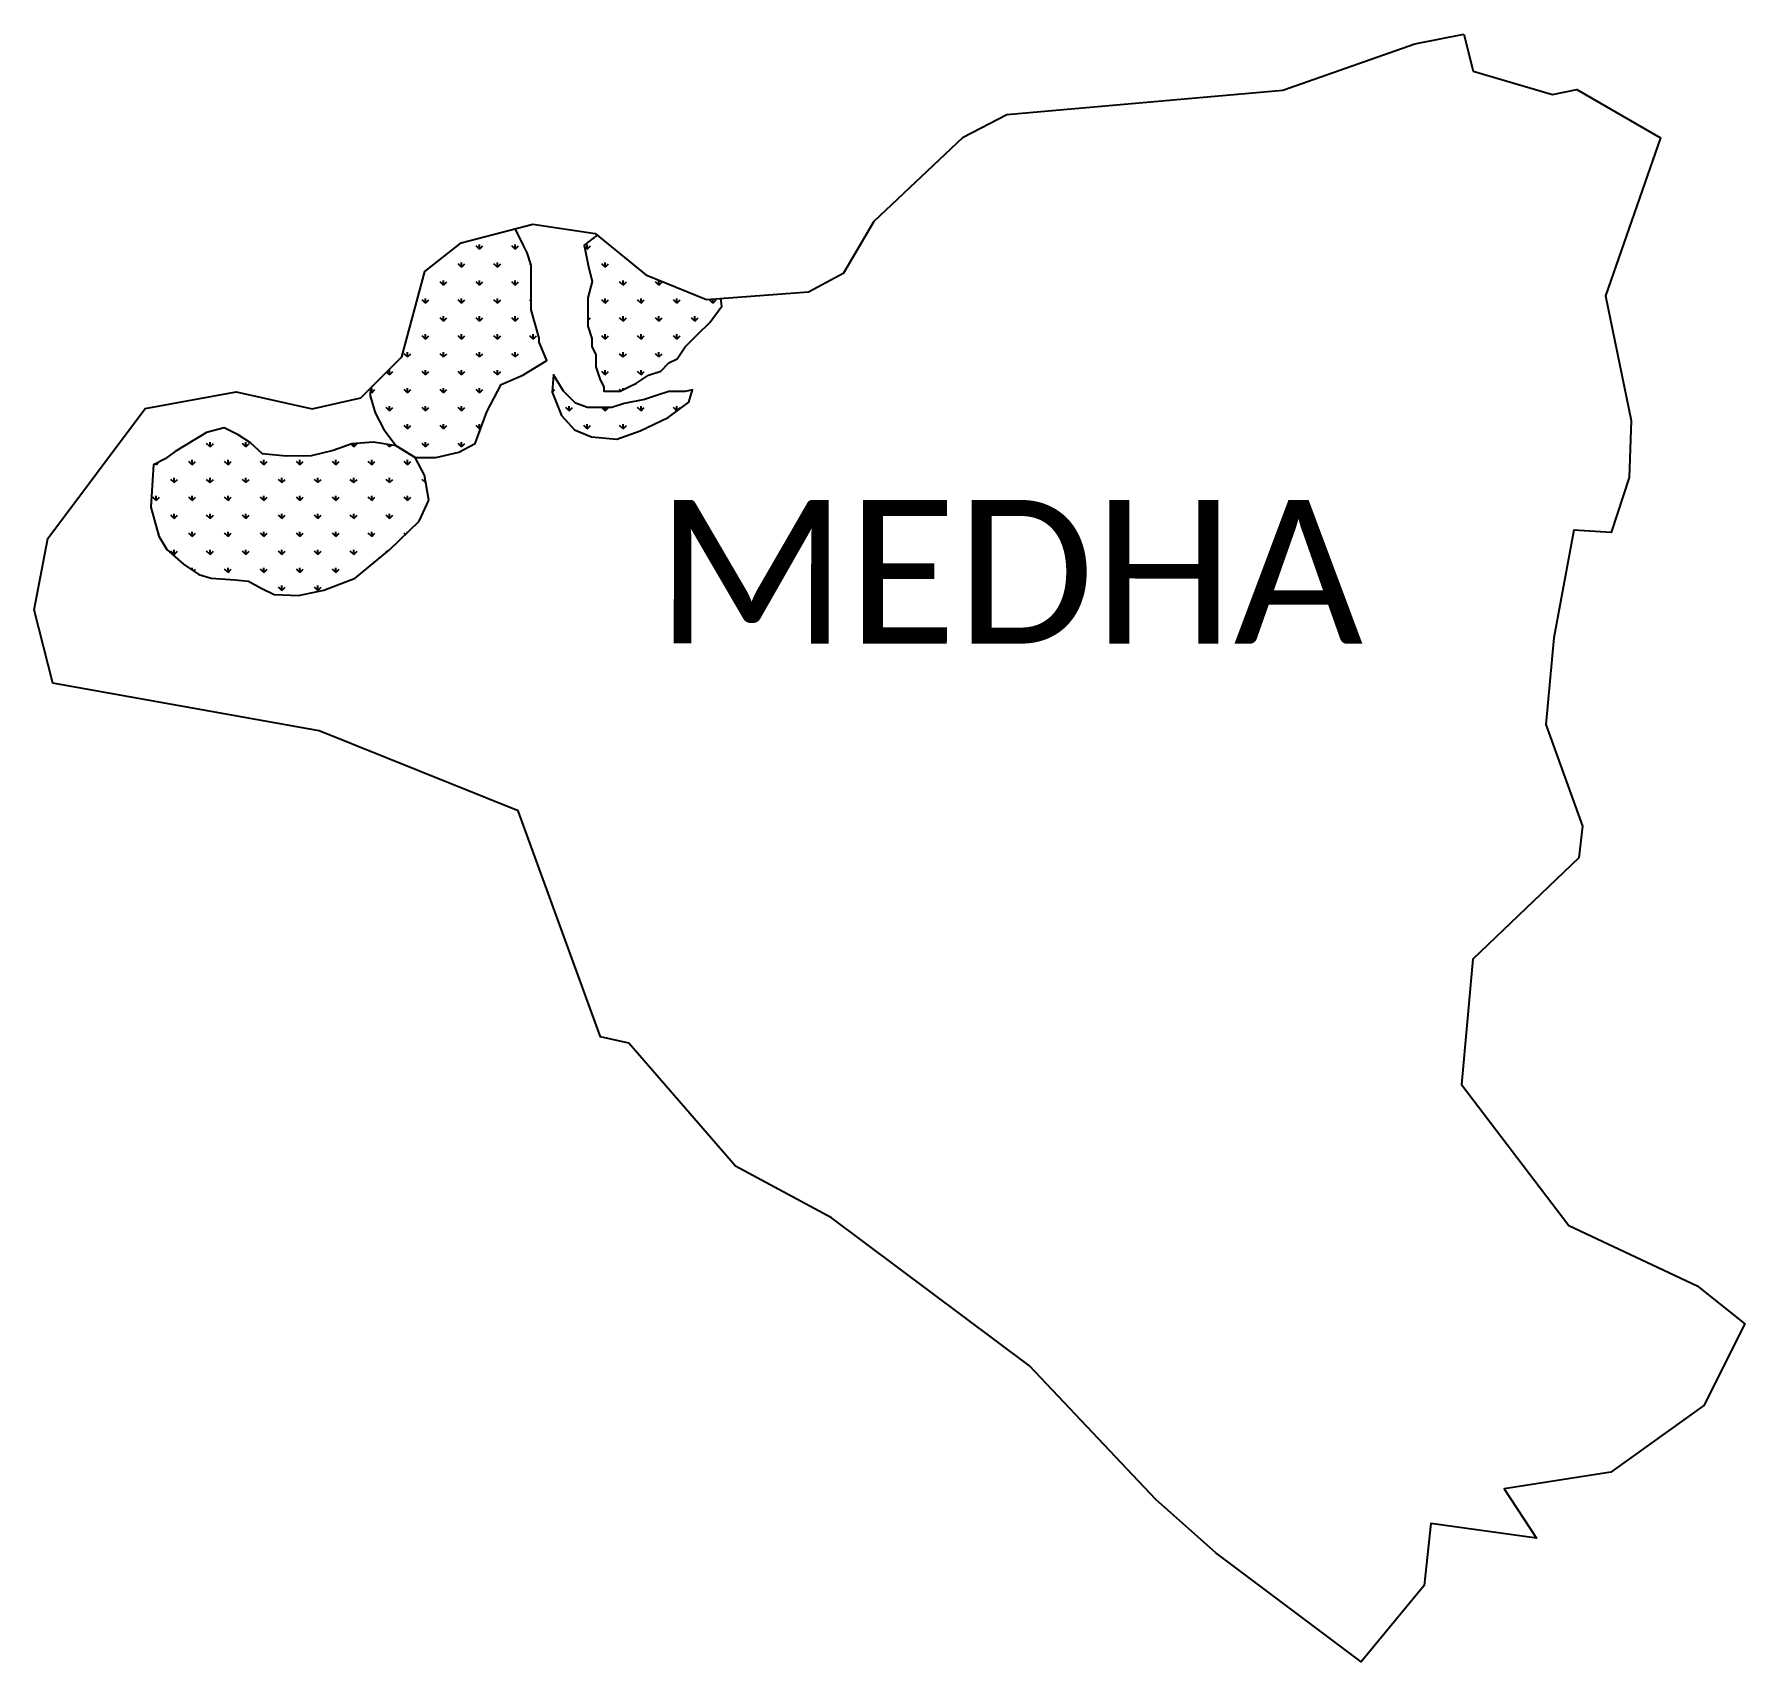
# Model space of a CAD drawing. Header units: metres. Extents: x 343265 to 344976, y 1761609 to 1763237.
import ezdxf

# ---------------------------------------------------------------- set-up
doc = ezdxf.new("R2010")
doc.units = ezdxf.units.M
doc.layers.add('MANGROOVES', color=112, linetype='Continuous')
doc.layers.add('VILLAGE NAME', color=250, linetype='Continuous')

msp = doc.modelspace()

# ---------------------------------------------------------------- linework, layer by layer
at = {"color": 3}
for points in [[(344704.3, 1763199.9), (344783.6, 1763176.7), (344808, 1763181.8), (344891.7, 1763133.4), (344836.9, 1762975.4), (344862.4, 1762850.7), (344860.3, 1762793.7), (344842.4, 1762738.5), (344805.1, 1762740.7), (344784.9, 1762633.2), (344777.1, 1762546.5), (344813.7, 1762444.6), (344810.2, 1762413.1), (344704, 1762311.8), (344692.8, 1762186.3), (344800.2, 1762045.3), (344928.5, 1761984.9), (344976.1, 1761947), (344935.2, 1761865.2), (344842.2, 1761798.4), (344735.4, 1761781.9), (344767.7, 1761732.4), (344662, 1761747.1), (344655.4, 1761685.2), (344592.2, 1761608.9), (344447, 1761718), (344386.9, 1761771.3), (344260.5, 1761905), (344062.7, 1762052.9), (343966.5, 1762104.7), (343859.9, 1762227.6), (343831.5, 1762234.1), (343749.2, 1762460), (343550.2, 1762540), (343283.5, 1762587.7), (343265, 1762661.3), (343278.5, 1762732.4), (343375.9, 1762862.7), (343466.9, 1762879.2), (343543, 1762862.2), (343591.7, 1762873.3), (343632.8, 1762914.4), (343655.9, 1762999.5), (343692.1, 1763028.2), (343763.8, 1763046.9), (343826.3, 1763037.5), (343876.8, 1762996.1), (343937.6, 1762971.6), (344039.4, 1762979.3), (344075, 1762998.3), (344105.2, 1763050.1), (344194.1, 1763134.1), (344237.8, 1763156.6), (344514, 1763180.9), (344646, 1763227.5), (344694.9, 1763237)], [(344694.9, 1763237), (344704.3, 1763199.9)]]:
    msp.add_lwpolyline(points, dxfattribs=at)
at = {"layer": 'MANGROOVES', "linetype": 'Continuous'}
for p, q in [((343710.3, 1763021.8), (343707, 1763025.2)), ((343710.3, 1763021.8), (343710.3, 1763026.6)), ((343710.3, 1763021.8), (343713.7, 1763025.2)), ((343746.2, 1763021.8), (343742.9, 1763025.2)), ((343746.2, 1763021.8), (343746.2, 1763026.6)), ((343746.2, 1763021.8), (343749.6, 1763025.2)), ((343818.1, 1763021.8), (343815.3, 1763024.7)), ((343818.1, 1763021.8), (343818.1, 1763026.6)), ((343818.1, 1763021.8), (343821.5, 1763025.2)), ((343692.4, 1763003.9), (343689, 1763007.2)), ((343692.4, 1763003.9), (343692.4, 1763008.6)), ((343692.4, 1763003.9), (343695.7, 1763007.2)), ((343728.3, 1763003.9), (343724.9, 1763007.2)), ((343728.3, 1763003.9), (343728.3, 1763008.6)), ((343728.3, 1763003.9), (343731.7, 1763007.2)), ((343762.1, 1763006), (343760.8, 1763007.2)), ((343836, 1763003.9), (343832.7, 1763007.2)), ((343836, 1763003.9), (343836, 1763008.6)), ((343836, 1763003.9), (343839.4, 1763007.2)), ((343674.4, 1762985.9), (343671, 1762989.3)), ((343674.4, 1762985.9), (343674.4, 1762990.7)), ((343674.4, 1762985.9), (343677.8, 1762989.3)), ((343710.3, 1762985.9), (343707, 1762989.3)), ((343710.3, 1762985.9), (343710.3, 1762990.7)), ((343710.3, 1762985.9), (343713.7, 1762989.3)), ((343746.2, 1762985.9), (343742.9, 1762989.3)), ((343746.2, 1762985.9), (343746.2, 1762990.7)), ((343746.2, 1762985.9), (343749.6, 1762989.3)), ((343854, 1762985.9), (343850.6, 1762989.3)), ((343854, 1762985.9), (343854, 1762990.7)), ((343854, 1762985.9), (343857.4, 1762989.3)), ((343889.9, 1762985.9), (343886.6, 1762989.3)), ((343889.9, 1762985.9), (343889.9, 1762990.7)), ((343889.9, 1762985.9), (343893.3, 1762989.3)), ((343656.4, 1762968), (343653.1, 1762971.3)), ((343656.4, 1762968), (343656.4, 1762972.7)), ((343656.4, 1762968), (343659.8, 1762971.3)), ((343692.4, 1762968), (343689, 1762971.3)), ((343692.4, 1762968), (343692.4, 1762972.7)), ((343692.4, 1762968), (343695.7, 1762971.3)), ((343728.3, 1762968), (343724.9, 1762971.3)), ((343728.3, 1762968), (343728.3, 1762972.7)), ((343728.3, 1762968), (343731.7, 1762971.3)), ((343762, 1762970.1), (343760.8, 1762971.3)), ((343836, 1762968), (343832.7, 1762971.3)), ((343836, 1762968), (343836, 1762972.7)), ((343836, 1762968), (343839.4, 1762971.3)), ((343872, 1762968), (343868.6, 1762971.3)), ((343872, 1762968), (343872, 1762972.7)), ((343872, 1762968), (343875.3, 1762971.3)), ((343907.9, 1762968), (343904.5, 1762971.3)), ((343907.9, 1762968), (343907.9, 1762972.7)), ((343907.9, 1762968), (343911.3, 1762971.3)), ((343943.8, 1762968), (343940.4, 1762971.3)), ((343943.8, 1762968), (343943.8, 1762972)), ((343943.8, 1762968), (343947.2, 1762971.3)), ((343674.4, 1762950), (343671, 1762953.4)), ((343674.4, 1762950), (343674.4, 1762954.8)), ((343674.4, 1762950), (343677.8, 1762953.4)), ((343710.3, 1762950), (343707, 1762953.4)), ((343710.3, 1762950), (343710.3, 1762954.8)), ((343710.3, 1762950), (343713.7, 1762953.4)), ((343746.2, 1762950), (343742.9, 1762953.4)), ((343746.2, 1762950), (343746.2, 1762954.8)), ((343746.2, 1762950), (343749.6, 1762953.4)), ((343818.8, 1762950.7), (343821.5, 1762953.4)), ((343854, 1762950), (343850.6, 1762953.4)), ((343854, 1762950), (343854, 1762954.8)), ((343854, 1762950), (343857.4, 1762953.4)), ((343889.9, 1762950), (343886.6, 1762953.4)), ((343889.9, 1762950), (343889.9, 1762954.8)), ((343889.9, 1762950), (343893.3, 1762953.4)), ((343925.8, 1762950), (343922.5, 1762953.4)), ((343925.8, 1762950), (343925.8, 1762954.8)), ((343925.8, 1762950), (343929.2, 1762953.4)), ((343656.4, 1762932), (343653.1, 1762935.4)), ((343656.4, 1762932), (343656.4, 1762936.8)), ((343656.4, 1762932), (343659.8, 1762935.4)), ((343692.4, 1762932), (343689, 1762935.4)), ((343692.4, 1762932), (343692.4, 1762936.8)), ((343692.4, 1762932), (343695.7, 1762935.4)), ((343728.3, 1762932), (343724.9, 1762935.4)), ((343728.3, 1762932), (343728.3, 1762936.8)), ((343728.3, 1762932), (343731.7, 1762935.4)), ((343764.2, 1762932), (343760.8, 1762935.4)), ((343764.2, 1762932), (343764.2, 1762936.8)), ((343764.2, 1762932), (343767.6, 1762935.4)), ((343836, 1762932), (343832.7, 1762935.4)), ((343836, 1762932), (343836, 1762936.8)), ((343836, 1762932), (343839.4, 1762935.4)), ((343872, 1762932), (343868.6, 1762935.4)), ((343872, 1762932), (343872, 1762936.8)), ((343872, 1762932), (343875.3, 1762935.4)), ((343907.9, 1762932), (343904.5, 1762935.4)), ((343907.9, 1762932), (343907.9, 1762936.8)), ((343907.9, 1762932), (343911.3, 1762935.4)), ((343638.5, 1762914.1), (343635.1, 1762917.4)), ((343638.5, 1762914.1), (343638.5, 1762918.8)), ((343638.5, 1762914.1), (343641.8, 1762917.4)), ((343674.4, 1762914.1), (343671, 1762917.4)), ((343674.4, 1762914.1), (343674.4, 1762918.8)), ((343674.4, 1762914.1), (343677.8, 1762917.4)), ((343710.3, 1762914.1), (343707, 1762917.4)), ((343710.3, 1762914.1), (343710.3, 1762918.8)), ((343710.3, 1762914.1), (343713.7, 1762917.4)), ((343746.2, 1762914.1), (343742.9, 1762917.4)), ((343746.2, 1762914.1), (343746.2, 1762918.8)), ((343746.2, 1762914.1), (343749.6, 1762917.4)), ((343854, 1762914.1), (343850.6, 1762917.4)), ((343854, 1762914.1), (343854, 1762918.8)), ((343854, 1762914.1), (343857.4, 1762917.4)), ((343889.9, 1762914.1), (343886.6, 1762917.4)), ((343889.9, 1762914.1), (343889.9, 1762918.8)), ((343889.9, 1762914.1), (343893.3, 1762917.4)), ((343620.5, 1762896.1), (343617.5, 1762899.1)), ((343620.5, 1762896.1), (343620.5, 1762900.9)), ((343620.5, 1762896.1), (343623.9, 1762899.5)), ((343656.4, 1762896.1), (343653.1, 1762899.5)), ((343656.4, 1762896.1), (343656.4, 1762900.9)), ((343656.4, 1762896.1), (343659.8, 1762899.5)), ((343692.4, 1762896.1), (343689, 1762899.5)), ((343692.4, 1762896.1), (343692.4, 1762900.9)), ((343692.4, 1762896.1), (343695.7, 1762899.5)), ((343728.3, 1762896.1), (343724.9, 1762899.5)), ((343728.3, 1762896.1), (343728.3, 1762900.9)), ((343728.3, 1762896.1), (343731.7, 1762899.5)), ((343836, 1762896.1), (343832.7, 1762899.5)), ((343836, 1762896.1), (343836, 1762900.9)), ((343836, 1762896.1), (343839.4, 1762899.5)), ((343872, 1762896.1), (343868.6, 1762899.5)), ((343872, 1762896.1), (343872, 1762900.9)), ((343872, 1762896.1), (343875.3, 1762899.5)), ((343602.6, 1762878.2), (343601.3, 1762879.4)), ((343602.6, 1762878.2), (343602.6, 1762882.9)), ((343602.6, 1762878.2), (343605.9, 1762881.5)), ((343638.5, 1762878.2), (343635.1, 1762881.5)), ((343638.5, 1762878.2), (343638.5, 1762882.9)), ((343638.5, 1762878.2), (343641.8, 1762881.5)), ((343674.4, 1762878.2), (343671, 1762881.5)), ((343674.4, 1762878.2), (343674.4, 1762882.9)), ((343674.4, 1762878.2), (343677.8, 1762881.5)), ((343710.3, 1762878.2), (343707, 1762881.5)), ((343710.3, 1762878.2), (343710.3, 1762882.9)), ((343710.3, 1762878.2), (343713.7, 1762881.5)), ((343783, 1762879), (343785.5, 1762881.5)), ((343851.9, 1762880.2), (343850.6, 1762881.5)), ((343854, 1762881.3), (343854, 1762882.9)), ((343923.2, 1762880.8), (343922.9, 1762881.1)), ((343620.5, 1762860.2), (343617.2, 1762863.6)), ((343620.5, 1762860.2), (343620.5, 1762865)), ((343620.5, 1762860.2), (343623.9, 1762863.6)), ((343656.4, 1762860.2), (343653.1, 1762863.6)), ((343656.4, 1762860.2), (343656.4, 1762865)), ((343656.4, 1762860.2), (343659.8, 1762863.6)), ((343692.4, 1762860.2), (343689, 1762863.6)), ((343692.4, 1762860.2), (343692.4, 1762865)), ((343692.4, 1762860.2), (343695.7, 1762863.6)), ((343800.1, 1762860.2), (343796.8, 1762863.6)), ((343800.1, 1762860.2), (343800.1, 1762865)), ((343800.1, 1762860.2), (343803.5, 1762863.6)), ((343836, 1762860.2), (343832.7, 1762863.6)), ((343836, 1762860.2), (343836, 1762863.6)), ((343836, 1762860.2), (343839.4, 1762863.6)), ((343872, 1762860.2), (343868.6, 1762863.6)), ((343872, 1762860.2), (343872, 1762865)), ((343872, 1762860.2), (343875.3, 1762863.6)), ((343907.9, 1762860.2), (343904.5, 1762863.6)), ((343907.9, 1762860.2), (343907.9, 1762865)), ((343907.9, 1762860.2), (343911.3, 1762863.6)), ((343638.5, 1762842.2), (343635.1, 1762845.6)), ((343638.5, 1762842.2), (343638.5, 1762847)), ((343638.5, 1762842.2), (343641.8, 1762845.6)), ((343674.4, 1762842.2), (343671, 1762845.6)), ((343674.4, 1762842.2), (343674.4, 1762847)), ((343674.4, 1762842.2), (343677.8, 1762845.6)), ((343710.3, 1762842.2), (343707, 1762845.6)), ((343710.3, 1762842.2), (343710.3, 1762847)), ((343710.3, 1762842.2), (343712.3, 1762844.2)), ((343818.1, 1762842.2), (343814.7, 1762845.6)), ((343818.1, 1762842.2), (343818.1, 1762847)), ((343818.1, 1762842.2), (343821.5, 1762845.6)), ((343854, 1762842.2), (343850.6, 1762845.6)), ((343854, 1762842.2), (343854, 1762847)), ((343854, 1762842.2), (343857.4, 1762845.6)), ((343440.9, 1762824.3), (343437.5, 1762827.6)), ((343440.9, 1762824.3), (343440.9, 1762829)), ((343440.9, 1762824.3), (343444.3, 1762827.6)), ((343476.8, 1762824.3), (343473.5, 1762827.6)), ((343476.8, 1762824.3), (343476.8, 1762829)), ((343476.8, 1762824.3), (343480.2, 1762827.6)), ((343584.6, 1762824.3), (343582, 1762826.9)), ((343584.6, 1762824.3), (343588, 1762827.6)), ((343584.6, 1762824.3), (343584.6, 1762827.4)), ((343620.5, 1762824.3), (343618.1, 1762826.7)), ((343620.5, 1762824.3), (343620.5, 1762826.3)), ((343620.5, 1762824.3), (343622.3, 1762826)), ((343656.4, 1762824.3), (343653.1, 1762827.6)), ((343656.4, 1762824.3), (343656.4, 1762829)), ((343656.4, 1762824.3), (343659.8, 1762827.6)), ((343692.4, 1762824.3), (343689, 1762827.6)), ((343692.4, 1762824.3), (343692.4, 1762829)), ((343692.4, 1762824.3), (343695.7, 1762827.6)), ((343387, 1762806.3), (343386.2, 1762807.2)), ((343387, 1762806.3), (343389.5, 1762808.8)), ((343387, 1762806.3), (343387, 1762807.6)), ((343423, 1762806.3), (343419.6, 1762809.7)), ((343423, 1762806.3), (343423, 1762811.1)), ((343423, 1762806.3), (343426.3, 1762809.7)), ((343458.9, 1762806.3), (343455.5, 1762809.7)), ((343458.9, 1762806.3), (343458.9, 1762811.1)), ((343458.9, 1762806.3), (343462.2, 1762809.7)), ((343494.8, 1762806.3), (343491.4, 1762809.7)), ((343494.8, 1762806.3), (343494.8, 1762811.1)), ((343494.8, 1762806.3), (343498.2, 1762809.7)), ((343530.7, 1762806.3), (343527.4, 1762809.7)), ((343530.7, 1762806.3), (343530.7, 1762811.1)), ((343530.7, 1762806.3), (343534.1, 1762809.7)), ((343566.6, 1762806.3), (343563.3, 1762809.7)), ((343566.6, 1762806.3), (343566.6, 1762811.1)), ((343566.6, 1762806.3), (343570, 1762809.7)), ((343602.6, 1762806.3), (343599.2, 1762809.7)), ((343602.6, 1762806.3), (343602.6, 1762811.1)), ((343602.6, 1762806.3), (343605.9, 1762809.7)), ((343638.5, 1762806.3), (343635.1, 1762809.7)), ((343638.5, 1762806.3), (343638.5, 1762811.1)), ((343638.5, 1762806.3), (343641.8, 1762809.7)), ((343405, 1762788.4), (343401.6, 1762791.7)), ((343405, 1762788.4), (343405, 1762793.1)), ((343405, 1762788.4), (343408.4, 1762791.7)), ((343440.9, 1762788.4), (343437.5, 1762791.7)), ((343440.9, 1762788.4), (343440.9, 1762793.1)), ((343440.9, 1762788.4), (343444.3, 1762791.7)), ((343476.8, 1762788.4), (343473.5, 1762791.7)), ((343476.8, 1762788.4), (343476.8, 1762793.1)), ((343476.8, 1762788.4), (343480.2, 1762791.7)), ((343512.8, 1762788.4), (343509.4, 1762791.7)), ((343512.8, 1762788.4), (343512.8, 1762793.1)), ((343512.8, 1762788.4), (343516.1, 1762791.7)), ((343548.7, 1762788.4), (343545.3, 1762791.7)), ((343548.7, 1762788.4), (343548.7, 1762793.1)), ((343548.7, 1762788.4), (343552, 1762791.7)), ((343584.6, 1762788.4), (343581.2, 1762791.7)), ((343584.6, 1762788.4), (343584.6, 1762793.1)), ((343584.6, 1762788.4), (343588, 1762791.7)), ((343620.5, 1762788.4), (343617.2, 1762791.7)), ((343620.5, 1762788.4), (343620.5, 1762793.1)), ((343620.5, 1762788.4), (343623.9, 1762791.7)), ((343656.4, 1762788.4), (343653.1, 1762791.7)), ((343656.4, 1762788.4), (343656.4, 1762790.1)), ((343656.4, 1762788.4), (343656.7, 1762788.6)), ((343387, 1762770.4), (343383.7, 1762773.8)), ((343387, 1762770.4), (343387, 1762775.2)), ((343387, 1762770.4), (343390.4, 1762773.8)), ((343423, 1762770.4), (343419.6, 1762773.8)), ((343423, 1762770.4), (343423, 1762775.2)), ((343423, 1762770.4), (343426.3, 1762773.8)), ((343458.9, 1762770.4), (343455.5, 1762773.8)), ((343458.9, 1762770.4), (343458.9, 1762775.2)), ((343458.9, 1762770.4), (343462.2, 1762773.8)), ((343494.8, 1762770.4), (343491.4, 1762773.8)), ((343494.8, 1762770.4), (343494.8, 1762775.2)), ((343494.8, 1762770.4), (343498.2, 1762773.8)), ((343530.7, 1762770.4), (343527.4, 1762773.8)), ((343530.7, 1762770.4), (343530.7, 1762775.2)), ((343530.7, 1762770.4), (343534.1, 1762773.8)), ((343566.6, 1762770.4), (343563.3, 1762773.8)), ((343566.6, 1762770.4), (343566.6, 1762775.2)), ((343566.6, 1762770.4), (343570, 1762773.8)), ((343602.6, 1762770.4), (343599.2, 1762773.8)), ((343602.6, 1762770.4), (343602.6, 1762775.2)), ((343602.6, 1762770.4), (343605.9, 1762773.8)), ((343638.5, 1762770.4), (343635.1, 1762773.8)), ((343638.5, 1762770.4), (343638.5, 1762775.2)), ((343638.5, 1762770.4), (343641.8, 1762773.8)), ((343405, 1762752.4), (343401.6, 1762755.8)), ((343405, 1762752.4), (343405, 1762757.2)), ((343405, 1762752.4), (343408.4, 1762755.8)), ((343440.9, 1762752.4), (343437.5, 1762755.8)), ((343440.9, 1762752.4), (343440.9, 1762757.2)), ((343440.9, 1762752.4), (343444.3, 1762755.8)), ((343476.8, 1762752.4), (343473.5, 1762755.8)), ((343476.8, 1762752.4), (343476.8, 1762757.2)), ((343476.8, 1762752.4), (343480.2, 1762755.8)), ((343512.8, 1762752.4), (343509.4, 1762755.8)), ((343512.8, 1762752.4), (343512.8, 1762757.2)), ((343512.8, 1762752.4), (343516.1, 1762755.8)), ((343548.7, 1762752.4), (343545.3, 1762755.8)), ((343548.7, 1762752.4), (343548.7, 1762757.2)), ((343548.7, 1762752.4), (343552, 1762755.8)), ((343584.6, 1762752.4), (343581.2, 1762755.8)), ((343584.6, 1762752.4), (343584.6, 1762757.2)), ((343584.6, 1762752.4), (343588, 1762755.8)), ((343620.5, 1762752.4), (343617.2, 1762755.8)), ((343620.5, 1762752.4), (343620.5, 1762757.2)), ((343620.5, 1762752.4), (343623.9, 1762755.8)), ((343389.2, 1762736.7), (343390.4, 1762737.8)), ((343423, 1762734.5), (343419.6, 1762737.8)), ((343423, 1762734.5), (343423, 1762739.2)), ((343423, 1762734.5), (343426.3, 1762737.8)), ((343458.9, 1762734.5), (343455.5, 1762737.8)), ((343458.9, 1762734.5), (343458.9, 1762739.2)), ((343458.9, 1762734.5), (343462.2, 1762737.8)), ((343494.8, 1762734.5), (343491.4, 1762737.8)), ((343494.8, 1762734.5), (343494.8, 1762739.2)), ((343494.8, 1762734.5), (343498.2, 1762737.8)), ((343530.7, 1762734.5), (343527.4, 1762737.8)), ((343530.7, 1762734.5), (343530.7, 1762739.2)), ((343530.7, 1762734.5), (343534.1, 1762737.8)), ((343566.6, 1762734.5), (343563.3, 1762737.8)), ((343566.6, 1762734.5), (343566.6, 1762739.2)), ((343566.6, 1762734.5), (343570, 1762737.8)), ((343602.6, 1762734.5), (343599.2, 1762737.8)), ((343602.6, 1762734.5), (343602.6, 1762739.2)), ((343602.6, 1762734.5), (343605.9, 1762737.8)), ((343636.2, 1762736.7), (343635.1, 1762737.8)), ((343638.5, 1762738.9), (343638.5, 1762739.2)), ((343405, 1762716.5), (343401.6, 1762719.9)), ((343405, 1762716.5), (343405, 1762721.3)), ((343405, 1762716.5), (343408.4, 1762719.9)), ((343440.9, 1762716.5), (343437.5, 1762719.9)), ((343440.9, 1762716.5), (343440.9, 1762721.3)), ((343440.9, 1762716.5), (343444.3, 1762719.9)), ((343476.8, 1762716.5), (343473.5, 1762719.9)), ((343476.8, 1762716.5), (343476.8, 1762721.3)), ((343476.8, 1762716.5), (343480.2, 1762719.9)), ((343512.8, 1762716.5), (343509.4, 1762719.9)), ((343512.8, 1762716.5), (343512.8, 1762721.3)), ((343512.8, 1762716.5), (343516.1, 1762719.9)), ((343548.7, 1762716.5), (343545.3, 1762719.9)), ((343548.7, 1762716.5), (343548.7, 1762721.3)), ((343548.7, 1762716.5), (343552, 1762719.9)), ((343584.6, 1762716.5), (343581.2, 1762719.9)), ((343584.6, 1762716.5), (343584.6, 1762721.3)), ((343584.6, 1762716.5), (343588, 1762719.9)), ((343617.8, 1762719.2), (343617.2, 1762719.9)), ((343423, 1762701), (343423, 1762703.3)), ((343458.9, 1762698.6), (343458.9, 1762703.3)), ((343494.8, 1762698.6), (343494.8, 1762703.3)), ((343530.7, 1762698.6), (343530.7, 1762703.3)), ((343566.6, 1762698.6), (343566.6, 1762703.3)), ((343424.4, 1762700), (343426.3, 1762701.9)), ((343458.9, 1762698.6), (343455.5, 1762701.9)), ((343458.9, 1762698.6), (343462.2, 1762701.9)), ((343494.8, 1762698.6), (343491.4, 1762701.9)), ((343494.8, 1762698.6), (343498.2, 1762701.9)), ((343512.8, 1762680.6), (343512.8, 1762685.4)), ((343530.7, 1762698.6), (343527.4, 1762701.9)), ((343530.7, 1762698.6), (343534.1, 1762701.9)), ((343548.7, 1762680.6), (343548.7, 1762685.4)), ((343566.6, 1762698.6), (343563.3, 1762701.9)), ((343566.6, 1762698.6), (343570, 1762701.9)), ((343512.8, 1762680.6), (343509.4, 1762684)), ((343512.8, 1762680.6), (343516.1, 1762684)), ((343548.7, 1762680.6), (343545.3, 1762684)), ((343548.7, 1762680.6), (343552, 1762684))]:
    msp.add_line(p, q, dxfattribs=at)
at = {"layer": 'MANGROOVES', "flags": 128}
for points in [[(343689.7, 1762819), (343706.2, 1762827.4), (343717.8, 1762859.2), (343732, 1762886.7), (343753.9, 1762895.8), (343777.7, 1762910.7), (343770, 1762928.8), (343770, 1762932.9), (343762, 1762961.3), (343762.1, 1762981.6), (343762.1, 1763006), (343758.1, 1763018.2), (343754.1, 1763026.3), (343746, 1763042.6)], [(343828.3, 1763035.9), (343815, 1763026.1), (343819, 1763005.8), (343823, 1762989.6), (343818.9, 1762973.3), (343818.8, 1762957.1), (343818.8, 1762944.9), (343822.8, 1762932.7), (343822.8, 1762924.6), (343826.8, 1762916.4), (343826.8, 1762904.3), (343830.8, 1762892.1)], [(343834.9, 1762883.9), (343834.9, 1762879.9), (343838.9, 1762879.9), (343843, 1762879.8), (343847, 1762879.8), (343851.1, 1762879.8), (343859.2, 1762883.9), (343867.4, 1762887.9), (343879.6, 1762896), (343891.8, 1762900), (343899.9, 1762908.1), (343908.1, 1762912.1), (343916.2, 1762924.3), (343928.4, 1762936.5), (343940.7, 1762948.6), (343952.9, 1762964.8), (343951.9, 1762972.6)], [(343847.9, 1762831.9), (343871.1, 1762840.3), (343899.2, 1762853.7), (343919.7, 1762869), (343923.4, 1762881.2), (343916.1, 1762879.6), (343899.8, 1762879.7), (343887.6, 1762875.7), (343875.5, 1762871.6), (343855.1, 1762867.6), (343842.9, 1762863.6), (343834.8, 1762863.6), (343818.6, 1762863.7), (343806.4, 1762867.8), (343794.3, 1762880), (343784.5, 1762896.3), (343783, 1762879), (343792.6, 1762855.5), (343805.6, 1762841.2), (343822.5, 1762834.3)], [(343601.4, 1762883), (343601.2, 1762875.3), (343606.1, 1762858.1), (343614.9, 1762841.7), (343627.1, 1762825.2), (343646, 1762813.4), (343666.7, 1762813.7)], [(343659.9, 1762770.7), (343655.4, 1762796), (343646, 1762813.4), (343627.1, 1762825.2), (343604.4, 1762829), (343582.8, 1762827.2), (343564.2, 1762820.5), (343542.2, 1762815.2), (343517.2, 1762814.9), (343493.3, 1762817.2), (343481.4, 1762828.1), (343469.2, 1762836.2), (343455.2, 1762843.1), (343437.5, 1762838.7), (343406.1, 1762819.5), (343396.1, 1762812.1), (343384.2, 1762806.2), (343383.2, 1762791), (343381.8, 1762764), (343389.7, 1762734.9), (343397.6, 1762721.6), (343414.3, 1762706.8), (343429.8, 1762696.5), (343441.9, 1762692.7), (343465.7, 1762691.1), (343479.4, 1762690), (343492.2, 1762682.7), (343505.1, 1762676.6), (343529.3, 1762675.4), (343554.7, 1762680.7), (343586.2, 1762692.7), (343620.4, 1762721.3), (343650, 1762750)]]:
    msp.add_lwpolyline(points, dxfattribs=at)
at = {"layer": 'MANGROOVES'}
for points in [[(343830.8, 1762892.1), (343834.9, 1762883.9)], [(343822.5, 1762834.3), (343847.9, 1762831.9)], [(343666.7, 1762813.7), (343689.7, 1762819)], [(343650, 1762750), (343659.9, 1762770.7)]]:
    msp.add_lwpolyline(points, dxfattribs=at)

# ---------------------------------------------------------------- texts
at = {"layer": 'VILLAGE NAME', "insert": (343886.6, 1762771.2), "char_height": 143.7, "attachment_point": 1, "rotation": 359.9793}
msp.add_mtext_dynamic_manual_height_columns('{\\fCalibri|b0|i0|c0|p34;MEDHA}', width=1418, gutter_width=718.5, heights=[0], dxfattribs=at)

doc.saveas('drawing.dxf')
